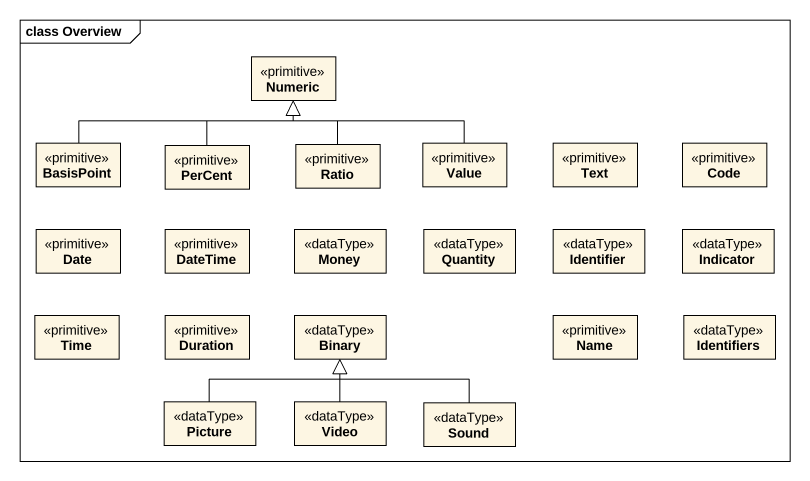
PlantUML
@startuml
mainframe class Overview
hide circle
hide empty members
class Numeric <<primitive>>
class BasisPoint <<primitive>>
class PerCent <<primitive>>
class Ratio <<primitive>>
class Value <<primitive>>
class Text <<primitive>>
class Code <<primitive>>
class Date <<primitive>>
class DateTime <<primitive>>
class Money <<dataType>>
class Quantity <<dataType>>
class Identifier <<dataType>>
class Indicator <<dataType>>
class Time <<primitive>>
class Duration <<primitive>>
class Binary <<dataType>>
class Name <<primitive>>
class Identifiers <<dataType>>
class Picture <<dataType>>
class Video <<dataType>>
class Sound <<dataType>>
BasisPoint -right-|> Numeric
PerCent -up-|> Numeric
Ratio -up-|> Numeric
Value -left-|> Numeric
Picture -up-|> Binary
Video -up-|> Binary
Sound -up-|> Binary
@enduml
